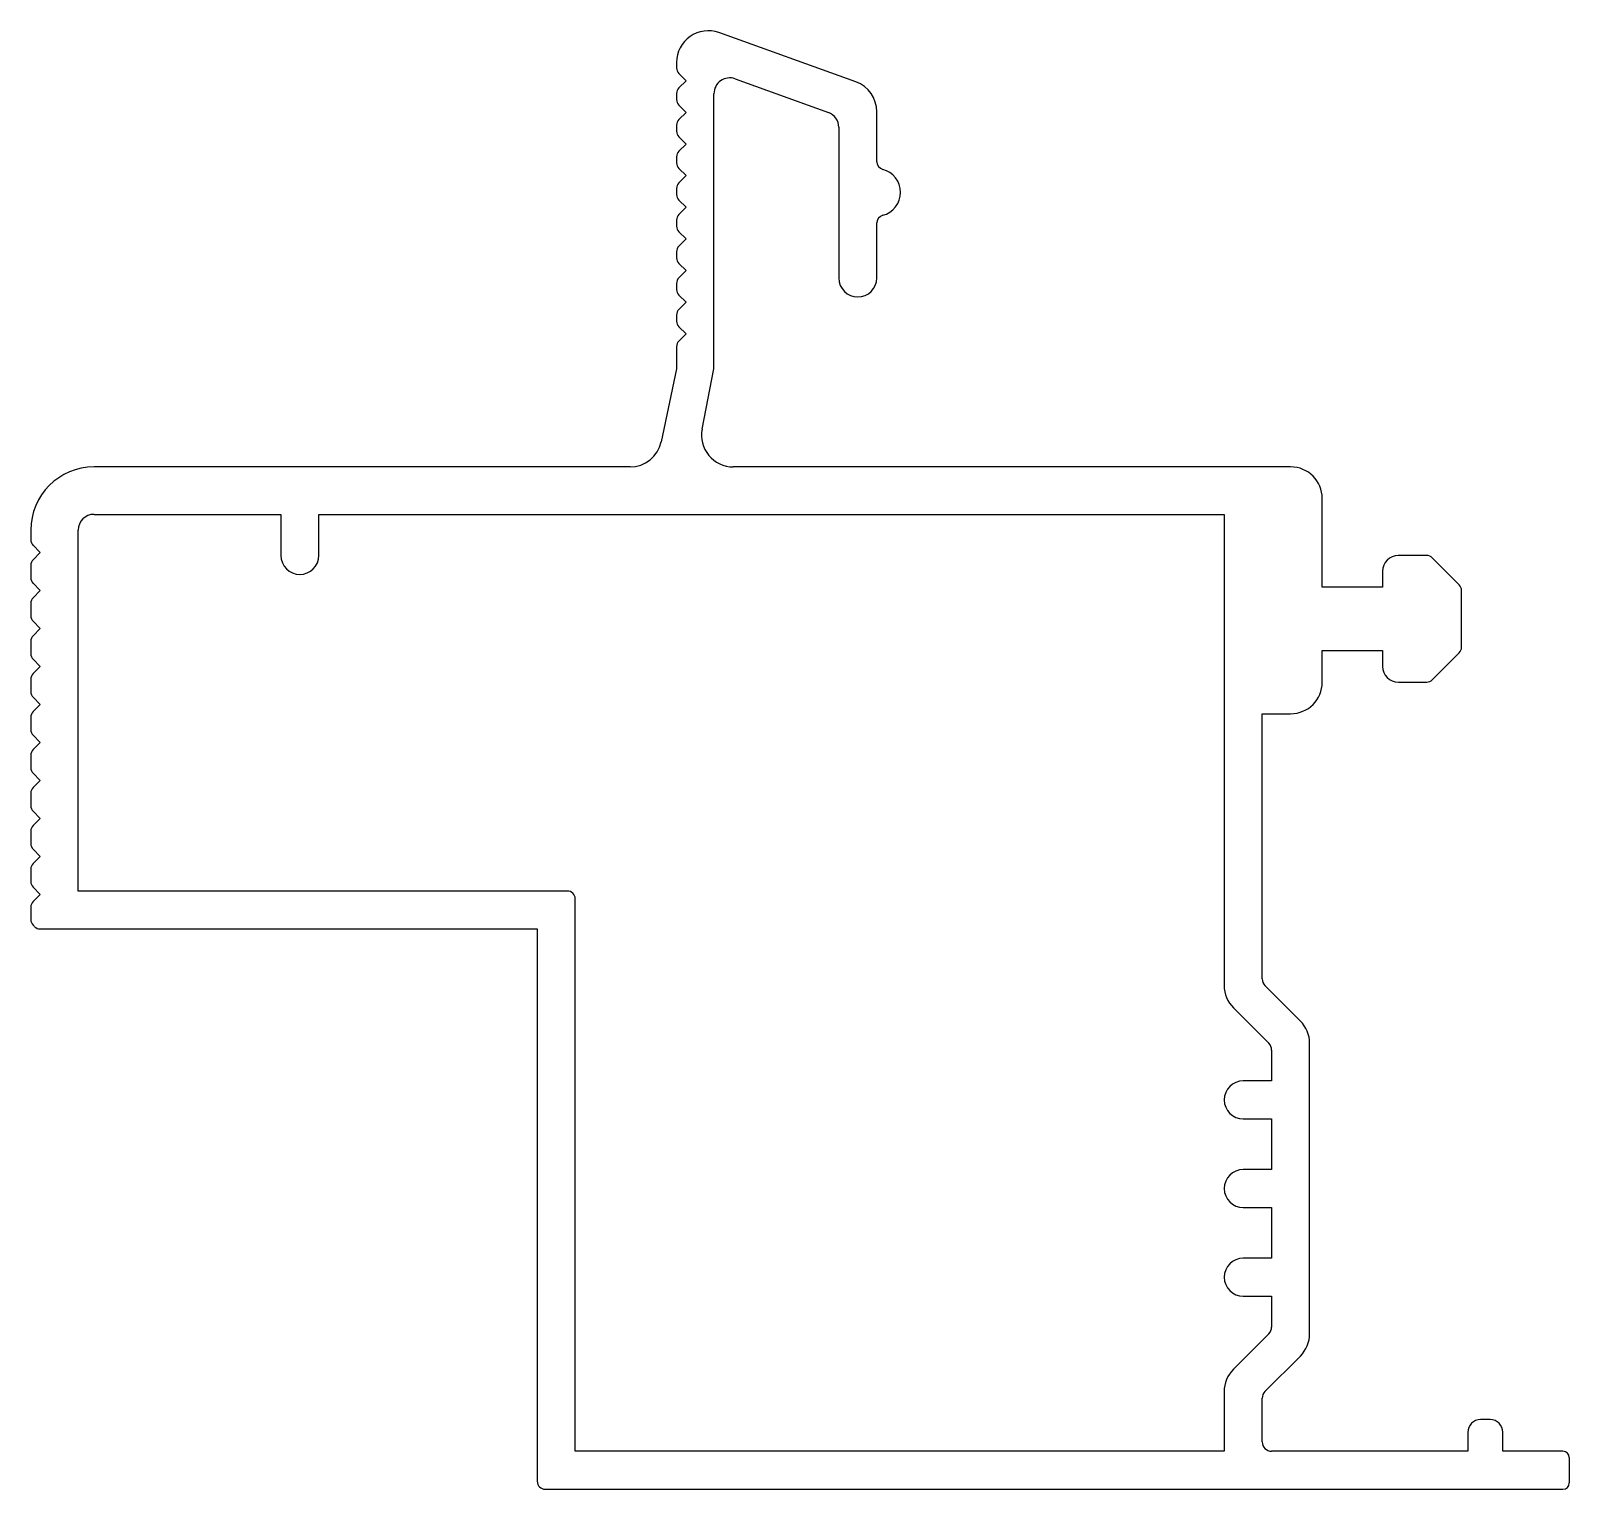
# Model space of a CAD drawing. Extents: x 2704.4 to 2753, y 1401.2 to 1447.3.
import ezdxf

# ---------------------------------------------------------------- set-up
doc = ezdxf.new("R2010")
doc.units = 0
doc.layers.get('0').update_dxf_attribs({"linetype": 'CONTINUOUS'})

msp = doc.modelspace()

# ---------------------------------------------------------------- linework, layer by layer
for p, q in [((2730.509, 1445.684), (2726.183, 1447.241)), ((2724.844, 1446.301), (2724.844, 1446.127)), ((2725.144, 1445.723), (2724.918, 1445.95)), ((2724.918, 1445.497), (2725.144, 1445.723)), ((2726.693, 1445.782), (2729.64, 1444.722)), ((2724.844, 1445.32), (2724.844, 1445.127)), ((2725.144, 1444.723), (2724.918, 1444.95)), ((2726.024, 1436.623), (2726.024, 1445.312)), ((2724.918, 1444.497), (2725.144, 1444.723)), ((2731.17, 1443.164), (2731.17, 1444.743)), ((2724.844, 1444.32), (2724.844, 1444.127)), ((2725.144, 1443.723), (2724.918, 1443.95)), ((2729.97, 1444.251), (2729.97, 1439.49)), ((2724.918, 1443.497), (2725.144, 1443.723)), ((2724.844, 1443.32), (2724.844, 1443.127)), ((2725.144, 1442.723), (2724.918, 1442.95)), ((2724.918, 1442.497), (2725.144, 1442.723)), ((2724.844, 1442.32), (2724.844, 1442.127)), ((2725.144, 1441.723), (2724.918, 1441.95)), ((2724.918, 1441.497), (2725.144, 1441.723)), ((2724.844, 1441.32), (2724.844, 1441.127)), ((2731.17, 1439.49), (2731.17, 1441.228)), ((2725.144, 1440.723), (2724.918, 1440.95)), ((2724.918, 1440.497), (2725.144, 1440.723)), ((2724.844, 1440.32), (2724.844, 1440.127)), ((2725.144, 1439.723), (2724.918, 1439.95)), ((2724.918, 1439.497), (2725.144, 1439.723)), ((2724.844, 1439.32), (2724.844, 1439.127)), ((2725.144, 1438.723), (2724.918, 1438.95)), ((2724.918, 1438.497), (2725.144, 1438.723)), ((2724.844, 1438.32), (2724.844, 1438.127)), ((2725.144, 1437.723), (2724.918, 1437.95)), ((2724.918, 1437.497), (2725.144, 1437.723)), ((2724.844, 1437.32), (2724.844, 1436.623)), ((2724.844, 1436.623), (2724.354, 1434.315)), ((2725.651, 1434.715), (2726.024, 1436.623)), ((2723.376, 1433.523), (2706.443, 1433.523)), ((2744.243, 1433.523), (2726.633, 1433.523)), ((2745.243, 1429.721), (2745.243, 1432.523)), ((2706.443, 1432.023), (2712.343, 1432.023)), ((2712.343, 1432.023), (2712.343, 1430.723)), ((2713.543, 1430.723), (2713.543, 1432.023)), ((2713.543, 1432.023), (2742.143, 1432.023)), ((2742.143, 1432.023), (2742.143, 1417.138)), ((2704.443, 1431.523), (2704.443, 1431.22)), ((2705.943, 1420.123), (2705.943, 1431.523)), ((2704.743, 1430.817), (2704.516, 1431.044)), ((2704.516, 1430.59), (2704.743, 1430.817)), ((2704.443, 1430.413), (2704.443, 1430.02)), ((2748.539, 1430.723), (2747.643, 1430.723)), ((2749.57, 1429.796), (2748.715, 1430.65)), ((2704.743, 1429.617), (2704.516, 1429.844)), ((2747.143, 1430.223), (2747.143, 1429.721)), ((2704.516, 1429.39), (2704.743, 1429.617)), ((2747.143, 1429.721), (2745.243, 1429.721)), ((2749.643, 1427.826), (2749.643, 1429.619)), ((2704.443, 1429.213), (2704.443, 1428.82)), ((2704.743, 1428.417), (2704.516, 1428.644)), ((2704.516, 1428.19), (2704.743, 1428.417)), ((2704.443, 1428.013), (2704.443, 1427.62)), ((2704.743, 1427.217), (2704.516, 1427.444)), ((2745.243, 1426.723), (2745.243, 1427.723)), ((2745.243, 1427.723), (2747.143, 1427.723)), ((2747.143, 1427.723), (2747.145, 1427.221)), ((2748.717, 1426.797), (2749.57, 1427.649)), ((2704.516, 1426.99), (2704.743, 1427.217)), ((2704.443, 1426.813), (2704.443, 1426.42)), ((2747.645, 1426.723), (2748.541, 1426.723)), ((2704.743, 1426.017), (2704.516, 1426.244)), ((2704.516, 1425.79), (2704.743, 1426.017)), ((2704.443, 1425.613), (2704.443, 1425.22)), ((2743.343, 1417.348), (2743.343, 1425.723)), ((2743.343, 1425.723), (2744.243, 1425.723)), ((2704.743, 1424.817), (2704.516, 1425.044)), ((2704.516, 1424.59), (2704.743, 1424.817)), ((2704.443, 1424.413), (2704.443, 1424.02)), ((2704.743, 1423.617), (2704.516, 1423.844)), ((2704.516, 1423.39), (2704.743, 1423.617)), ((2704.443, 1423.213), (2704.443, 1422.82)), ((2704.743, 1422.417), (2704.516, 1422.644)), ((2704.516, 1422.19), (2704.743, 1422.417)), ((2704.443, 1422.013), (2704.443, 1421.62)), ((2704.743, 1421.217), (2704.516, 1421.444)), ((2704.516, 1420.99), (2704.743, 1421.217)), ((2704.443, 1420.813), (2704.443, 1420.42)), ((2704.743, 1420.017), (2704.516, 1420.244)), ((2721.393, 1420.123), (2705.943, 1420.123)), ((2704.443, 1419.613), (2704.443, 1419.22)), ((2704.516, 1419.79), (2704.743, 1420.017)), ((2721.643, 1402.423), (2721.643, 1419.873)), ((2704.563, 1418.997), (2704.516, 1419.044)), ((2704.74, 1418.923), (2720.443, 1418.923)), ((2720.443, 1418.923), (2720.443, 1401.473)), ((2744.55, 1416.016), (2743.431, 1417.136)), ((2742.436, 1416.431), (2743.555, 1415.311)), ((2744.843, 1406.138), (2744.843, 1415.309)), ((2743.643, 1415.099), (2743.643, 1414.123)), ((2743.643, 1414.123), (2742.743, 1414.123)), ((2742.743, 1412.923), (2743.643, 1412.923)), ((2743.643, 1412.923), (2743.643, 1411.323)), ((2743.643, 1411.323), (2742.743, 1411.323)), ((2742.743, 1410.123), (2743.643, 1410.123)), ((2743.643, 1410.123), (2743.643, 1408.523)), ((2743.643, 1408.523), (2742.743, 1408.523)), ((2742.743, 1407.323), (2743.643, 1407.323)), ((2743.643, 1407.323), (2743.643, 1406.348)), ((2743.555, 1406.136), (2742.436, 1405.016)), ((2743.431, 1404.311), (2744.55, 1405.431)), ((2742.143, 1404.309), (2742.143, 1402.423)), ((2743.343, 1402.723), (2743.343, 1404.099)), ((2750.543, 1403.423), (2750.243, 1403.423)), ((2749.843, 1403.023), (2749.843, 1402.423)), ((2750.943, 1402.423), (2750.943, 1403.023)), ((2742.143, 1402.423), (2721.643, 1402.423)), ((2749.843, 1402.423), (2743.643, 1402.423)), ((2752.843, 1402.423), (2750.943, 1402.423)), ((2753.043, 1402.223), (2753.043, 1401.423)), ((2720.693, 1401.223), (2752.843, 1401.223))]:
    msp.add_line(p, q)
for centre, radius, start, end in [((2725.844, 1446.301), 1, 70.2, 180), ((2725.094, 1446.127), 0.25, 180, 225), ((2725.094, 1445.32), 0.25, 135, 180), ((2726.524, 1445.312), 0.5, 70.2, 180), ((2730.17, 1444.743), 1, 0, 70.2), ((2725.094, 1445.127), 0.25, 180, 225), ((2725.094, 1444.32), 0.25, 135, 180), ((2729.47, 1444.251), 0.5, 0, 70.2), ((2725.094, 1444.127), 0.25, 180, 225), ((2725.094, 1443.32), 0.25, 135, 180), ((2725.094, 1443.127), 0.25, 180, 225), ((2731.42, 1443.164), 0.25, 180, 255.5225), ((2725.094, 1442.32), 0.25, 135, 180), ((2731.17, 1442.196), 0.75, 284.4775, 75.5225), ((2725.094, 1442.127), 0.25, 180, 225), ((2725.094, 1441.32), 0.25, 135, 180), ((2725.094, 1441.127), 0.25, 180, 225), ((2731.42, 1441.228), 0.25, 104.4775, 180), ((2725.094, 1440.32), 0.25, 135, 180), ((2725.094, 1440.127), 0.25, 180, 225), ((2725.094, 1439.32), 0.25, 135, 180), ((2725.094, 1439.127), 0.25, 180, 225), ((2730.57, 1439.49), 0.6, 180, 0), ((2725.094, 1438.32), 0.25, 135, 180), ((2725.094, 1438.127), 0.25, 180, 225), ((2725.094, 1437.32), 0.25, 135, 180), ((2726.633, 1434.523), 1, 168.9524, 270), ((2723.376, 1434.523), 1, 270, 348), ((2706.443, 1431.523), 2, 90, 180), ((2744.243, 1432.523), 1, 0, 90), ((2706.443, 1431.523), 0.5, 90, 180), ((2704.693, 1431.22), 0.25, 180, 225), ((2704.693, 1430.413), 0.25, 135, 180), ((2712.943, 1430.723), 0.6, 180, 0), ((2747.643, 1430.223), 0.5, 90, 180), ((2748.539, 1430.473), 0.25, 45, 90), ((2704.693, 1430.02), 0.25, 180, 225), ((2704.693, 1429.213), 0.25, 135, 180), ((2749.393, 1429.619), 0.25, 0, 45), ((2704.693, 1428.82), 0.25, 180, 225), ((2704.693, 1428.013), 0.25, 135, 180), ((2704.693, 1427.62), 0.25, 180, 225), ((2749.393, 1427.826), 0.25, 315, 0), ((2704.693, 1426.813), 0.25, 135, 180), ((2747.645, 1427.223), 0.5, 180.2236, 270), ((2704.693, 1426.42), 0.25, 180, 225), ((2744.243, 1426.723), 1, 270, 360), ((2748.541, 1426.973), 0.25, 270, 315), ((2704.693, 1425.613), 0.25, 135, 180), ((2704.693, 1425.22), 0.25, 180, 225), ((2704.693, 1424.413), 0.25, 135, 180), ((2704.693, 1424.02), 0.25, 180, 225), ((2704.693, 1423.213), 0.25, 135, 180), ((2704.693, 1422.82), 0.25, 180, 225), ((2704.693, 1422.013), 0.25, 135, 180), ((2704.693, 1421.62), 0.25, 180, 225), ((2704.693, 1420.813), 0.25, 135, 180), ((2704.693, 1420.42), 0.25, 180, 225), ((2721.393, 1419.873), 0.25, 0, 90), ((2704.693, 1419.613), 0.25, 135, 180), ((2704.693, 1419.22), 0.25, 180, 225), ((2704.74, 1419.173), 0.25, 225, 270), ((2743.643, 1417.348), 0.3, 180, 225), ((2743.143, 1417.138), 1, 180, 225), ((2743.843, 1415.309), 1, 0, 45), ((2743.343, 1415.099), 0.3, 0, 45), ((2742.743, 1413.523), 0.6, 90, 270), ((2742.743, 1410.723), 0.6, 90, 270), ((2742.743, 1407.923), 0.6, 90, 270), ((2743.343, 1406.348), 0.3, 315, 360), ((2743.843, 1406.138), 1, 315, 0), ((2743.143, 1404.309), 1, 135, 180), ((2743.643, 1404.099), 0.3, 135, 180), ((2750.243, 1403.023), 0.4, 90, 180), ((2750.543, 1403.023), 0.4, 0, 90), ((2743.643, 1402.723), 0.3, 180, 270), ((2752.843, 1402.223), 0.2, 0, 90), ((2720.693, 1401.473), 0.25, 180, 270), ((2752.843, 1401.423), 0.2, 270, 360)]:
    msp.add_arc(centre, radius, start, end)

doc.saveas('drawing.dxf')
